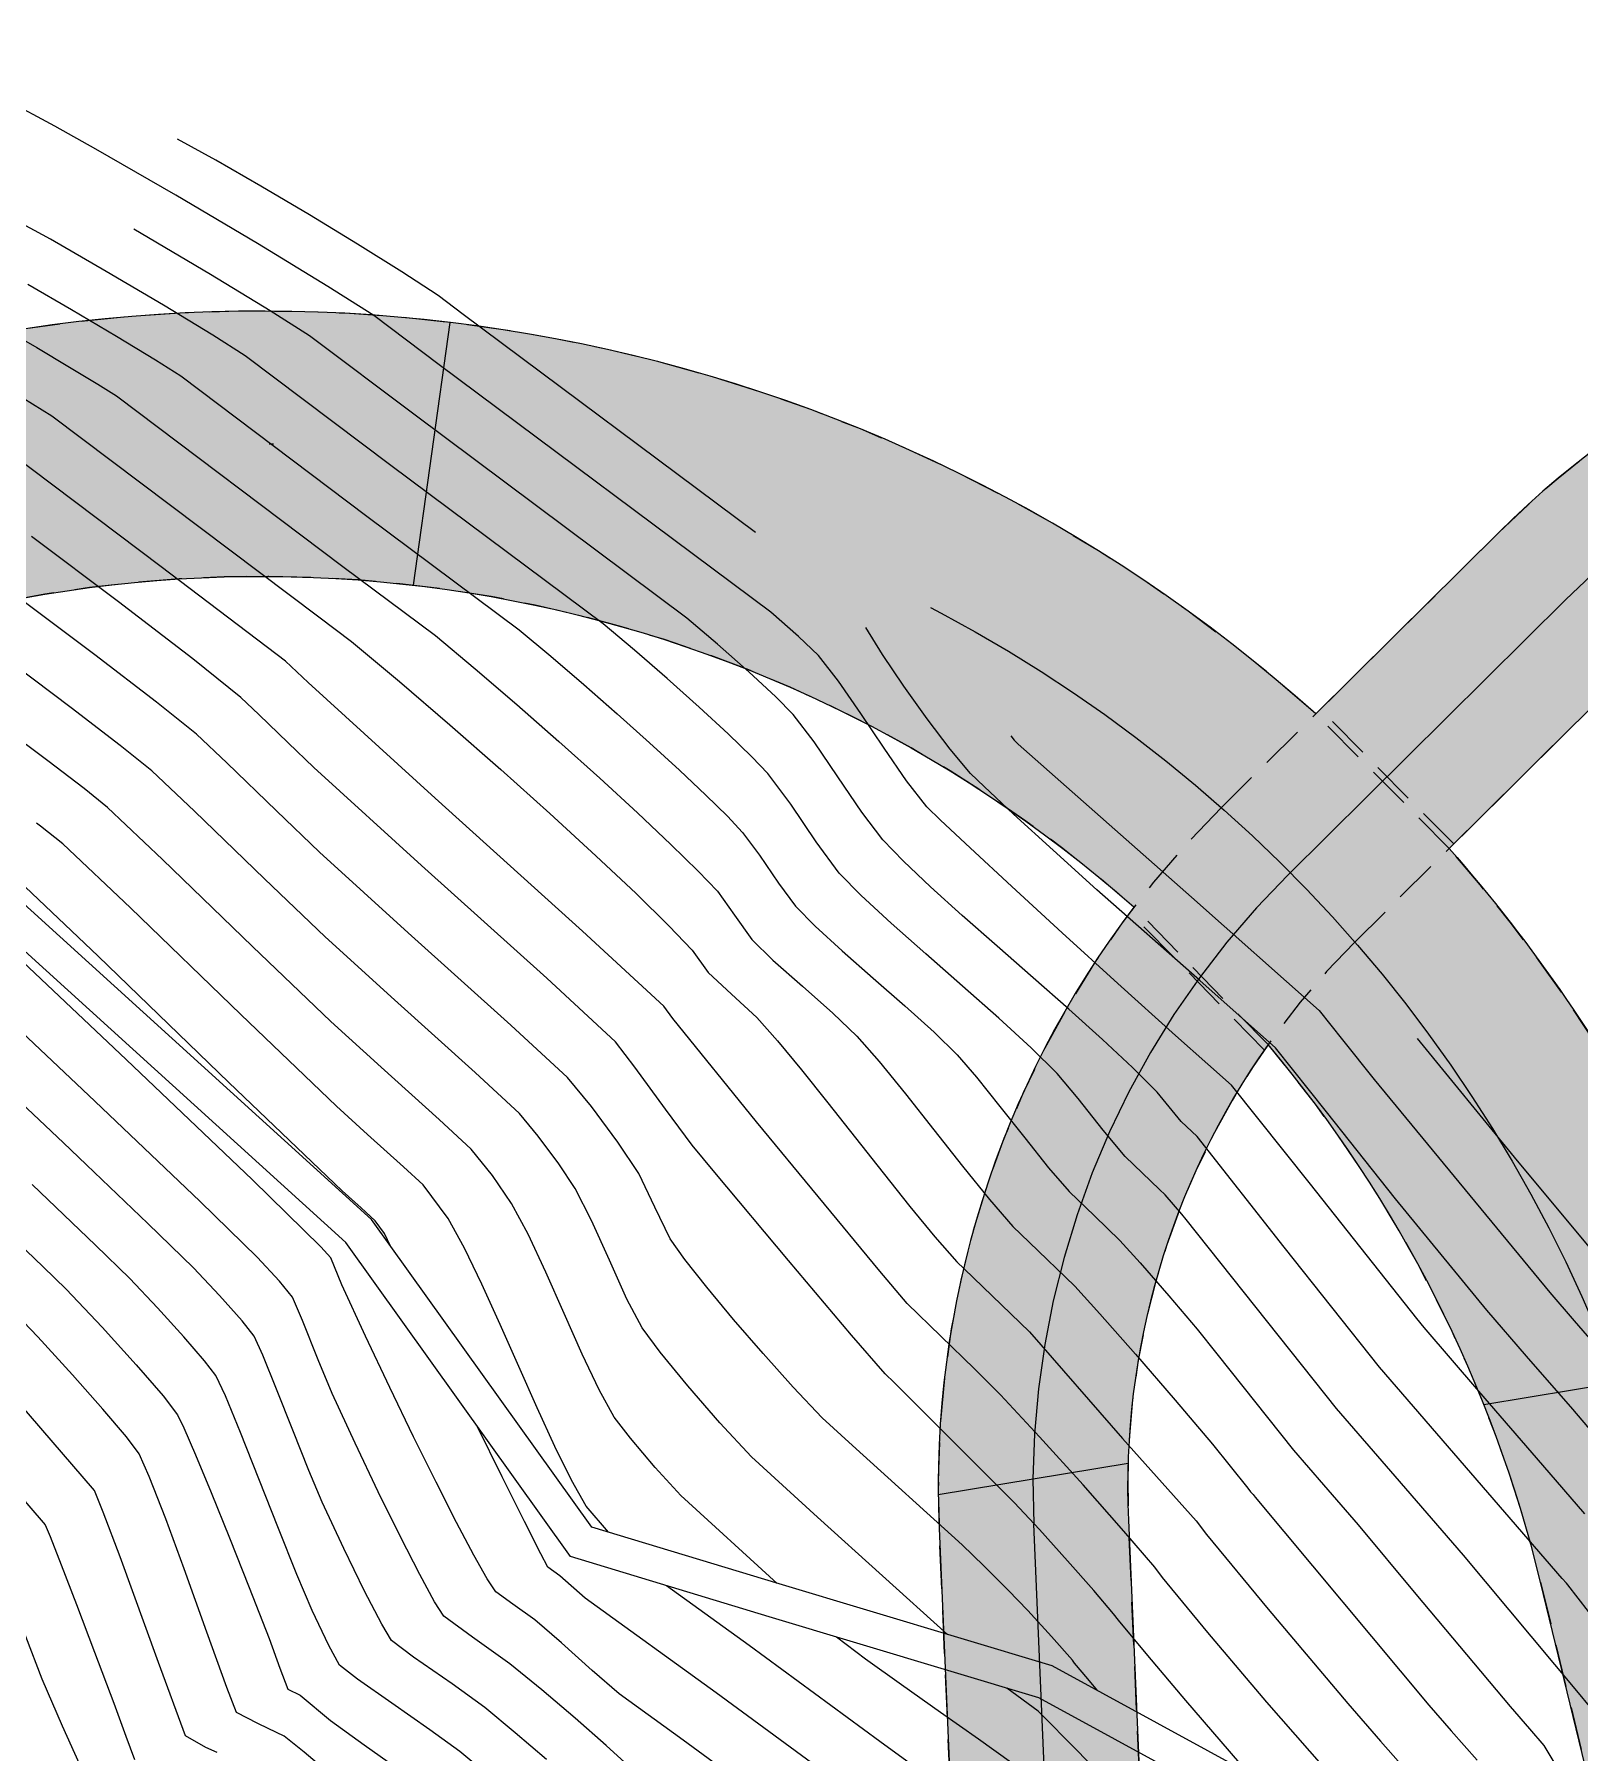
# Model space of a CAD drawing. Header units: millimetres. Extents: x -133 to 63340, y -143 to 109141.
# Drawn here: x 62403.71 to 62439.59, y 108720.06 to 108759.96 of the extents above; entities that cross this region are included whole.
import ezdxf

# ---------------------------------------------------------------- set-up
doc = ezdxf.new("R2010")
doc.units = ezdxf.units.MM
doc.header["$MEASUREMENT"] = 0
for name, pattern in [('NASCOSTA', [9.525, 6.35, -3.175]), ('TRATTEGGIATA', [0.75, 0.5, -0.25]), ('TRATTOPUNTO2', [12.7, 6.35, -3.175, 0, -3.175])]:
    doc.linetypes.add(name, pattern=pattern)
doc.layers.add('Colori bordi', color=5, linetype='Continuous', plot=False)
doc.layers.add('no_plot', color=5, linetype='Continuous', plot=False)
for name, color, linetype in [('curve livello 5m', 7, 'Continuous'), ('LIN010TR', 2, 'NASCOSTA'), ('LIN025CO', 7, 'Continuous'), ('LINCOLO-ROSSO-025', 10, 'Continuous'), ('Strade', 7, 'Continuous'), ('TRATTCOLO-30', 253, 'Continuous'), ('TRATTCOLO-32', 255, 'Continuous')]:
    doc.layers.add(name, color=color, linetype=linetype)

# ---------------------------------------------------------------- blocks, each defined once
blk = doc.blocks.new('CONTORNO')
at = {"layer": 'Colori bordi', "lineweight": 0, "ltscale": 2}
for p, q in [((-52.772, 122.001), (-51.896, 128.1)), ((-21.794, 103.851), (-27.997, 102.858)), ((-36.269, 101.533), (-40.68, 100.827))]:
    blk.add_line(p, q, dxfattribs=at)
at = {"layer": 'Colori bordi', "lineweight": 0, "ltscale": 2, "flags": 128}
blk.add_lwpolyline([(9.426, 101.471, 0.76503), (-27.561, 123.114), (-31.83, 118.918, 0.278191), (-69.079, 126.141), (-85.83, 120.005), (-86.105, 120.756), (-102.99, 114.571), (-98.153, 109.314), (-85.2, 114.059), (-84.427, 113.219), (-89.144, 103.05), (-84.307, 97.793), (-77.785, 111.855), (-78.51, 112.191), (-77.184, 115.052, -0.198912), (-74.368, 117.643), (-67.474, 120.163, -0.281645), (-36.074, 114.45, 0.175507), (-40.663, 100.044), (-40.374, 92.645, 0.034114)], format="xyb", dxfattribs=at)
for points in [[(-28.746, 115.78, -0.121281), (-20.708, 100.164), (-8.908, 50.657), (5.179, 102.622, 0.76503), (-24.477, 119.975)], [(-32.974, 111.245, 0.166114), (-36.267, 100.216), (-35.977, 92.817, -0.099876), (-27.103, 90.504), (-25.383, 89.664), (-24.664, 90.194), (-26.7, 98.736, 0.115961)]]:
    blk.add_lwpolyline(points, format="xyb", close=True, dxfattribs=at)

msp = doc.modelspace()

# ---------------------------------------------------------------- hatches: boundary and pattern name
at = {"layer": 'LINCOLO-ROSSO-025', "linetype": 'Continuous', "lineweight": 0}
h = msp.add_hatch(color=256, dxfattribs=at)
h.dxf.hatch_style = 1
h.paths.add_polyline_path([(62441.6798, 108724.7481, 0.0303488), (62440.4769, 108728.6488), (62437.372, 108728.1373, -0.0353788), (62438.6869, 108724.0206), (62440.2085, 108717.7612), (62443.2013, 108718.4887)])
h.paths.add_polyline_path([(62444.6726, 108725.4756, 0.0261789), (62443.5704, 108729.1584), (62440.4769, 108728.6488, -0.0303488), (62441.6798, 108724.7481), (62443.2013, 108718.4887), (62446.1942, 108719.2162)])
h.paths.add_polyline_path([(62436.5648, 108741.0554), (62434.4623, 108738.7799, -0.0881984), (62440.4769, 108728.6488), (62443.5704, 108729.1584, 0.0948016)])
h.paths.add_polyline_path([(62434.4623, 108738.7799), (62432.3573, 108736.5016, -0.0802528), (62437.372, 108728.1373), (62440.4769, 108728.6488, 0.0881984)])
h.paths.add_polyline_path([(62434.4623, 108738.7799, 0.0173628), (62432.8756, 108740.4954, 0.0397036), (62430.7976, 108738.0998), (62432.3573, 108736.5016)])
h.paths.add_polyline_path([(62432.8153, 108740.4358), (62432.8755, 108740.4955, 0.0155661), (62431.3548, 108741.9366), (62429.2426, 108739.6931), (62430.7976, 108738.0998, -0.0386425)])
h.paths.add_polyline_path([(62435.0158, 108742.6177), (62433.4668, 108744.1799), (62431.3548, 108741.9366, -0.0155661), (62432.8755, 108740.4955)])
h.paths.add_polyline_path([(62436.5648, 108741.0554), (62435.0158, 108742.6177), (62432.8755, 108740.4955, -0.0173641), (62434.4623, 108738.7799)])
h.paths.add_polyline_path([(62413.3602, 108753.2719), (62412.9359, 108750.2207, -0.153556), (62431.3548, 108741.9366), (62433.4668, 108744.1799, 0.153719)])
h.paths.add_polyline_path([(62412.9359, 108750.2207), (62412.5115, 108747.1694, -0.1533602), (62429.2426, 108739.6931), (62431.3548, 108741.9366, 0.153556)])
h.paths.add_polyline_path([(62412.9359, 108750.2207, 0.1189367), (62397.2588, 108748.3489), (62389.9093, 108745.6195), (62389.38, 108745.4229), (62390.9355, 108742.715), (62397.8182, 108745.2659, -0.122973), (62412.5115, 108747.1694)])
h.paths.add_polyline_path([(62413.3602, 108753.2719, 0.1193677), (62396.1865, 108751.2363), (62387.8246, 108748.1308), (62389.38, 108745.4229), (62389.9093, 108745.6195), (62397.2588, 108748.3489, -0.1189367), (62412.9359, 108750.2207)])
at = {"layer": 'TRATTCOLO-30', "linetype": 'Continuous', "lineweight": 0}
h = msp.add_hatch(color=256, dxfattribs=at)
h.dxf.hatch_style = 1
h.paths.add_polyline_path([(62465.747, 108701.4701), (62463.621, 108702.0362), (62456.6936, 108676.0224), (62457.78, 108671.5529)])
h.paths.add_polyline_path([(62467.8729, 108700.904), (62465.747, 108701.4701), (62457.78, 108671.5529), (62458.7628, 108667.51), (62460.6567, 108667.0056), (62460.7339, 108667.2955), (62460.531, 108667.3496), (62461.1486, 108669.6688), (62459.6605, 108670.065)])
h.paths.add_polyline_path([(62474.8004, 108726.9178, 0.5732267), (62447.8353, 108754.1352), (62447.9823, 108751.8974, -0.5801113), (62472.6744, 108727.484), (62465.747, 108701.4701), (62467.8729, 108700.904)])
h.paths.add_polyline_path([(62472.6744, 108727.484, 0.5801113), (62447.9823, 108751.8974), (62448.13, 108749.6486, -0.5887985), (62470.5485, 108728.0501), (62463.621, 108702.0362), (62465.747, 108701.4701)], flags=17)
h.paths.add_polyline_path([(62448.13, 108749.6486), (62447.9823, 108751.8974, 0.1280773), (62439.2661, 108746.8327), (62432.8751, 108740.4959, -0.0173641), (62434.462, 108738.7803), (62436.5645, 108741.0558), (62440.8151, 108745.2705, -0.1215011)])
h.paths.add_polyline_path([(62447.9823, 108751.8974), (62447.8353, 108754.1352, 0.133332), (62437.7171, 108748.395), (62433.4664, 108744.1803), (62431.3544, 108741.937, -0.0155661), (62432.8751, 108740.4959), (62439.2661, 108746.8327, -0.1280773)])
h.paths.add_polyline_path([(62432.815, 108740.4362), (62432.8751, 108740.4959, 0.0155661), (62431.3544, 108741.937), (62429.2423, 108739.6935, 0.1664314), (62424.6976, 108726.0497), (62426.8976, 108726.4121, -0.1977037)])
h.paths.add_polyline_path([(62432.3569, 108736.502), (62434.462, 108738.7803, 0.0173628), (62432.8753, 108740.4957, 0.1988047), (62426.8976, 108726.4121), (62429.1051, 108726.7758, -0.1471562)])
h.paths.add_polyline_path([(62429.1137, 108725.4587, -0.0185057), (62429.1051, 108726.7758), (62426.8976, 108726.4121, 0.0131204), (62426.9158, 108725.3628), (62427.2322, 108718.1064, -0.0320811), (62429.4363, 108718.0611)])
h.paths.add_polyline_path([(62426.9158, 108725.3628, -0.0131204), (62426.8976, 108726.4121), (62424.6976, 108726.0497, 0.0088177), (62424.7179, 108725.267), (62425.0405, 108717.8694, -0.0320811), (62427.2322, 108718.1064)])

# ---------------------------------------------------------------- linework, layer by layer
at = {"layer": 'curve livello 5m', "color": 2, "flags": 128}
for points in [[(62441.0022, 108721.791), (62439.3172, 108723.9564), (62439.2887, 108723.9938), (62439.1907, 108724.1075), (62434.9461, 108729.0141), (62432.7305, 108731.8013), (62430.7076, 108734.3671), (62430.3392, 108734.7199), (62429.7839, 108735.3982), (62429.2119, 108735.9708), (62428.5146, 108736.621), (62427.7312, 108737.3237), (62426.9007, 108738.0543), (62426.0625, 108738.788), (62425.2556, 108739.4998), (62424.5192, 108740.1651), (62423.8924, 108740.7589), (62423.4145, 108741.2566), (62422.9198, 108741.9032), (62422.3688, 108742.7178), (62421.8192, 108743.5299), (62421.3287, 108744.1692), (62420.9225, 108744.5794), (62420.2988, 108745.1591), (62419.5733, 108745.8033), (62418.8615, 108746.4071), (62418.8615, 108746.4071), (62412.547, 108751.1185), (62410.0964, 108752.9639), (62409.1848, 108753.5426), (62407.7944, 108754.3865), (62406.1825, 108755.3413), (62406.0177, 108755.4366)], [(62434.4821, 108718.7764), (62433.3249, 108720.0915), (62432.328, 108721.2344), (62430.9618, 108722.8536), (62429.9091, 108724.129), (62429.7284, 108724.365), (62429.0107, 108725.204), (62428.0624, 108726.2762), (62427.0515, 108727.3938), (62426.146, 108728.3693), (62425.5424, 108728.9719), (62423.9794, 108730.487), (62423.3392, 108731.2437), (62420.4774, 108734.7115), (62418.5358, 108737.1094), (62418.3229, 108737.3963), (62416.4363, 108739.1392), (62413.0111, 108742.2229), (62410.0613, 108744.9073), (62409.5376, 108745.409), (62406.6496, 108747.5999), (62402.6197, 108750.6345)], [(62417.0358, 108725.1811), (62416.5245, 108725.7833), (62416.1771, 108726.3884), (62415.7924, 108727.1663), (62415.3815, 108728.0636), (62414.9551, 108729.0266), (62414.5243, 108730.0017), (62414.1, 108730.9353), (62413.6931, 108731.7738), (62413.3145, 108732.4635), (62412.7366, 108733.2422), (62412.2771, 108733.6667), (62411.4428, 108734.4178), (62410.7243, 108735.0716), (62408.4998, 108737.1998), (62405.9357, 108739.6801), (62404.3693, 108741.1608), (62403.8512, 108741.5727), (62403.7533, 108741.647)], [(62414.2332, 108719.5484), (62413.587, 108720.0829), (62412.8923, 108720.5926), (62412.0074, 108721.2071), (62411.2135, 108721.7626), (62410.792, 108722.095), (62410.5465, 108722.5452), (62410.1587, 108723.3571), (62409.801, 108724.1958), (62409.3717, 108725.2663), (62408.9201, 108726.4163), (62408.4952, 108727.4931), (62408.1463, 108728.3441), (62407.9224, 108728.8169), (62407.6608, 108729.1547), (62407.1779, 108729.7133), (62406.5676, 108730.387), (62405.9234, 108731.0702), (62405.126, 108731.8476), (62403.6545, 108733.2502)], [(62396.6447, 108731.3969), (62396.7034, 108731.3435), (62397.4521, 108730.6366), (62398.0469, 108730.0471), (62398.0469, 108730.0471), (62401.9805, 108725.5131), (62402.8096, 108724.5537), (62403.0716, 108723.9056), (62403.4992, 108722.761), (62403.8803, 108721.7758), (62404.3487, 108720.6847), (62404.7464, 108719.8047), (62404.9543, 108719.4), (62404.9543, 108719.4), (62405.266, 108719.2124), (62405.6968, 108718.9749)], [(62426.875, 108717.7462), (62423.3405, 108720.3188), (62420.3087, 108722.5471), (62418.3897, 108723.9339)]]:
    msp.add_lwpolyline(points, dxfattribs=at)
at = {"layer": 'LIN010TR', "linetype": 'TRATTOPUNTO2', "lineweight": 0, "ltscale": 5}
msp.add_line((62427.2654, 108717.3455), (62426.9159, 108725.3628), dxfattribs=at)
at = {"layer": 'LIN010TR', "linetype": 'TRATTOPUNTO2', "lineweight": 0, "ltscale": 5, "flags": 128}
for points in [[(62432.815, 108740.4362), (62439.2661, 108746.8327, -0.7650296), (62472.6745, 108727.4839, -0.7650296)], [(62364.0005, 108735.9978), (62389.909, 108745.6198), (62397.2585, 108748.3493, -0.4489543), (62441.6795, 108724.7485), (62454.4122, 108672.368)]]:
    msp.add_lwpolyline(points, format="xyb", dxfattribs=at)
at = {"layer": 'LIN010TR', "linetype": 'TRATTOPUNTO2', "lineweight": 0, "ltscale": 5}
msp.add_arc((62446.8969, 108726.234), 20, 134.75642, 182.49669, dxfattribs=at)
at = {"layer": 'LIN025CO', "linetype": 'TRATTEGGIATA', "lineweight": 0, "ltscale": 2}
for p, q in [((62434.364, 108738.8739), (62440.8151, 108745.2705)), ((62436.5645, 108741.0558), (62433.4665, 108744.1803)), ((62436.671, 108741.1614), (62433.573, 108744.2859)), ((62432.357, 108736.502), (62429.2423, 108739.6934)), ((62432.2694, 108736.3769), (62429.1507, 108739.5725)), ((62429.4363, 108718.061), (62429.1138, 108725.4587)), ((62425.0405, 108717.8694), (62424.718, 108725.267)), ((62438.6865, 108724.0215), (62482.9426, 108541.9586))]:
    msp.add_line(p, q, dxfattribs=at)
at = {"layer": 'LIN025CO', "linetype": 'TRATTEGGIATA', "lineweight": 0, "ltscale": 2, "flags": 128}
msp.add_lwpolyline([(62431.266, 108741.9984), (62437.7171, 108748.3949)], dxfattribs=at)
for points in [[(62429.2423, 108739.6934, 0.2816447), (62397.8179, 108745.2663), (62390.9352, 108742.7154, 0)], [(62438.6866, 108724.021, 0.1159609), (62432.357, 108736.502, 0.1159609)]]:
    msp.add_lwpolyline(points, format="xyb", dxfattribs=at)
at = {"layer": 'LIN025CO', "linetype": 'TRATTEGGIATA', "lineweight": 0, "ltscale": 2}
for centre, radius, start, end in [((62453.348, 108732.6306), 22.2, 345.08819, 134.75642), ((62408.9758, 108716.7989), 36.736, 48.18973, 110.37415), ((62446.8969, 108726.234), 22.2, 134.75642, 182.49669), ((62408.9758, 108716.7989), 36.736, 13.66255, 41.32311), ((62446.8969, 108726.234), 17.8, 134.75642, 182.49669)]:
    msp.add_arc(centre, radius, start, end, dxfattribs=at)
at = {"layer": 'no_plot', "flags": 128}
for points in [[(62439.8595, 108721.0936), (62439.5264, 108721.4922), (62436.8946, 108724.6428), (62435.3062, 108726.4765), (62433.9484, 108728.0484), (62430.457, 108732.4405), (62430.3563, 108732.5661), (62429.965, 108733.0147), (62429.8358, 108733.1396), (62429.0369, 108733.905), (62428.5273, 108734.5151), (62427.9495, 108735.2482), (62427.4589, 108735.8322), (62426.855, 108736.4293), (62426.1013, 108737.1188), (62425.2638, 108737.8588), (62424.4087, 108738.6074), (62423.6021, 108739.3228), (62422.9102, 108739.963), (62422.399, 108740.4862), (62421.8627, 108741.2074), (62421.2742, 108742.0856), (62420.7419, 108742.8), (62420.3682, 108743.187), (62419.818, 108743.715), (62419.1443, 108744.3357), (62418.4005, 108745.0008), (62417.6396, 108745.6622), (62416.9147, 108746.2717), (62411.9877, 108749.9478), (62408.6011, 108752.498), (62407.8501, 108752.9748), (62406.7047, 108753.67), (62405.3768, 108754.4565), (62404.0784, 108755.2075), (62395.3483, 108759.9278)], [(62439.7111, 108725.6031), (62438.7416, 108726.739), (62437.2558, 108728.4515), (62435.9847, 108729.9302), (62435.8109, 108730.1409), (62433.3402, 108733.2625), (62431.5114, 108735.5593), (62430.9598, 108736.049), (62430.211, 108736.7098), (62428.8724, 108737.9214), (62427.5768, 108739.1013), (62426.4045, 108740.1757), (62425.4357, 108741.0706), (62424.7508, 108741.7124), (62424.4301, 108742.027), (62423.9605, 108742.6278), (62423.4388, 108743.3846), (62422.9003, 108744.1921), (62422.3806, 108744.9451), (62421.9154, 108745.5384), (62421.4533, 108745.9826), (62420.8083, 108746.5426), (62413.1063, 108752.2893), (62411.5918, 108753.4298), (62410.5196, 108754.1105), (62408.8841, 108755.1031), (62406.9881, 108756.2261), (62405.1343, 108757.2983), (62404.1845, 108757.8263), (62403.0601, 108758.4342)], [(62420.4539, 108748.3951), (62413.6656, 108753.46), (62413.0871, 108753.8956), (62412.2378, 108754.4498), (62411.2122, 108755.0914), (62410.0945, 108755.77), (62408.9689, 108756.4354), (62407.9193, 108757.0369), (62407.03, 108757.5243)], [(62403.5505, 108754.162), (62404.5712, 108753.5717), (62405.615, 108752.9534), (62406.5154, 108752.4069), (62407.1058, 108752.0321), (62407.1058, 108752.0321), (62411.4285, 108748.7771), (62414.968, 108746.1362), (62415.6974, 108745.5258), (62416.4644, 108744.8666), (62417.2387, 108744.1862), (62417.9899, 108743.5122), (62418.6875, 108742.872), (62419.3012, 108742.2934), (62419.8006, 108741.8037), (62420.1552, 108741.4308), (62420.1552, 108741.4308), (62420.5497, 108740.9013), (62420.9859, 108740.2503), (62421.3834, 108739.7158), (62421.3834, 108739.7158), (62421.8398, 108739.2541), (62422.4674, 108738.6814), (62423.1885, 108738.0469), (62423.9251, 108737.4), (62424.5995, 108736.7901), (62425.1338, 108736.2662), (62425.1338, 108736.2662), (62425.5874, 108735.7434), (62426.1296, 108735.0675), (62426.7051, 108734.3353), (62427.2585, 108733.6439), (62427.7345, 108733.09), (62427.7345, 108733.09), (62428.3236, 108732.5257), (62428.9161, 108731.9528), (62429.3876, 108731.4315), (62430.052, 108730.6699), (62430.7099, 108729.8965), (62430.7099, 108729.8965), (62431.1716, 108729.3207), (62432.9507, 108727.0827), (62433.6426, 108726.2817), (62434.4519, 108725.3473), (62434.4519, 108725.3473), (62435.793, 108723.7418), (62437.9766, 108721.1288), (62438.4279, 108720.6132), (62438.7622, 108720.2288), (62440.5294, 108717.2823)], [(62403.0226, 108753.1166), (62403.7655, 108752.6869), (62404.5253, 108752.2368), (62405.1807, 108751.8391), (62405.6104, 108751.5663), (62405.6104, 108751.5663), (62410.8692, 108747.6063), (62413.0212, 108746.0007), (62413.9418, 108745.2303), (62414.91, 108744.3983), (62415.8873, 108743.5395), (62416.8354, 108742.6887), (62417.7159, 108741.8807), (62418.4905, 108741.1503), (62419.1208, 108740.5323), (62419.5685, 108740.0615), (62419.5685, 108740.0615), (62419.9671, 108739.5053), (62420.3678, 108738.9454), (62420.3678, 108738.9454), (62420.8584, 108738.4655), (62421.5427, 108737.8592), (62422.2498, 108737.2347), (62422.8088, 108736.7003), (62422.8088, 108736.7003), (62423.3247, 108736.1117), (62423.9354, 108735.3594), (62424.596, 108734.5215), (62425.2621, 108733.676), (62425.8891, 108732.9011), (62426.4322, 108732.275), (62426.4322, 108732.275), (62426.8114, 108731.9117), (62427.8671, 108730.8909), (62428.4512, 108730.2503), (62429.2785, 108729.3116), (62430.1993, 108728.2465), (62431.0635, 108727.2268), (62431.0635, 108727.2268), (62431.8862, 108726.2009), (62431.9529, 108726.1169), (62432.0093, 108726.0518), (62432.0596, 108725.9915), (62436.0938, 108721.164), (62436.6137, 108720.5679), (62437.2172, 108719.882)], [(62403.4356, 108751.5203), (62404.1151, 108751.1004), (62404.1151, 108751.1004), (62410.3099, 108746.4356), (62411.0744, 108745.8652), (62412.1863, 108744.9348), (62413.3556, 108743.9299), (62414.5359, 108742.8927), (62415.6809, 108741.8652), (62416.7444, 108740.8894), (62417.6799, 108740.0073), (62418.4411, 108739.2609), (62418.9818, 108738.6923), (62418.9818, 108738.6923), (62419.3523, 108738.175), (62419.8968, 108737.6715), (62420.4837, 108737.1343), (62420.4837, 108737.1343), (62420.9663, 108736.5919), (62421.5252, 108735.9173), (62422.1363, 108735.1527), (62422.7754, 108734.3405), (62423.4185, 108733.5229), (62424.0413, 108732.7421), (62424.6198, 108732.0404), (62425.1298, 108731.46), (62425.1298, 108731.46), (62425.2992, 108731.2978), (62426.8181, 108729.8289), (62428.9759, 108727.3556), (62430.6865, 108725.4435), (62430.9315, 108725.1235), (62432.3587, 108723.3943), (62434.2109, 108721.1992), (62434.9693, 108720.3297), (62435.8497, 108719.3292)], [(62431.897, 108719.5895), (62430.4451, 108721.2696), (62430.4451, 108721.2696), (62429.5649, 108722.3128), (62428.8867, 108723.1345), (62428.7703, 108723.2865), (62428.3079, 108723.827), (62427.697, 108724.5178), (62427.0457, 108725.2379), (62426.4623, 108725.8663), (62423.6719, 108728.6521), (62423.4645, 108728.8532), (62422.6831, 108729.7549), (62421.2173, 108731.4874), (62419.5069, 108733.5307), (62418.9846, 108734.1686), (62418.3633, 108735.0031), (62417.6527, 108735.9779), (62417.2056, 108736.5655), (62415.6045, 108738.0447), (62412.6974, 108740.6619), (62410.1939, 108742.9402), (62409.6023, 108743.5061), (62408.9205, 108744.1656), (62408.504, 108744.5594), (62407.3851, 108745.4585), (62405.6567, 108746.7865), (62403.6398, 108748.2998)], [(62428.3962, 108721.5016), (62428.1681, 108721.772), (62427.8644, 108722.14), (62427.8122, 108722.2081), (62427.3316, 108722.7595), (62426.7786, 108723.3633), (62426.3221, 108723.8325), (62425.7559, 108724.3977), (62425.25, 108724.8894), (62422.703, 108727.1947), (62421.9984, 108727.8371), (62421.3313, 108728.5478), (62420.6305, 108729.3282), (62419.9449, 108730.1206), (62419.3237, 108730.8673), (62418.8157, 108731.5105), (62418.47, 108731.9926), (62418.1147, 108732.7269), (62417.7432, 108733.505), (62417.2553, 108734.2374), (62416.6424, 108735.0632), (62416.0884, 108735.7347), (62414.7726, 108736.9502), (62412.3838, 108739.1008), (62410.3265, 108740.973), (62409.3267, 108741.9295), (62408.1743, 108743.0442), (62407.4703, 108743.7098), (62406.5429, 108744.455), (62405.1104, 108745.5557), (62403.4387, 108746.8099)], [(62440.1334, 108727.2125), (62439.4331, 108728.033), (62438.3598, 108729.2701), (62437.4416, 108730.3383), (62435.3148, 108732.9166), (62433.7138, 108734.9394), (62432.5287, 108736.4278), (62430.7704, 108737.9888), (62428.383, 108740.0957), (62427.3684, 108741.0154), (62426.4488, 108741.8567), (62425.762, 108742.4929), (62425.4456, 108742.7974), (62424.9766, 108743.3637), (62424.4411, 108744.0671), (62423.8975, 108744.8262), (62423.404, 108745.5596), (62423.0189, 108746.186)], [(62424.9089, 108722.8058), (62421.8969, 108725.5318), (62420.3604, 108726.9327), (62419.6291, 108727.7212), (62418.8828, 108728.5758), (62418.2406, 108729.3564), (62417.8215, 108729.9228), (62417.467, 108730.5926), (62417.0615, 108731.4934), (62416.6474, 108732.4178), (62416.267, 108733.1578), (62415.8849, 108733.7313), (62415.4049, 108734.378), (62414.9711, 108734.9039), (62413.9408, 108735.8557), (62412.0701, 108737.5398), (62410.4591, 108739.0059), (62409.0511, 108740.3529), (62407.4281, 108741.9228), (62406.4366, 108742.8601), (62405.7008, 108743.4514), (62404.5641, 108744.3248), (62403.2377, 108745.32)], [(62420.9583, 108723.9899), (62418.7225, 108726.0282), (62418.1218, 108726.683), (62417.5479, 108727.3589), (62417.173, 108727.8531), (62416.8227, 108728.4822), (62416.428, 108729.316), (62416.0083, 108730.26), (62415.5827, 108731.22), (62415.1704, 108732.1017), (62414.7907, 108732.8107), (62414.3433, 108733.4612), (62413.8538, 108734.073), (62413.1089, 108734.7612), (62411.7564, 108735.9788), (62410.5917, 108737.0388), (62408.7755, 108738.7763), (62406.6819, 108740.8015), (62405.403, 108742.0105), (62404.8587, 108742.4479), (62404.0178, 108743.0939), (62403.0367, 108743.8301)], [(62426.3837, 108743.676), (62426.4612, 108743.5678), (62426.555, 108743.4815), (62430.581, 108739.9286), (62433.5461, 108737.2962), (62433.5461, 108737.2962), (62434.0874, 108736.6163), (62434.8188, 108735.6922), (62434.8188, 108735.6922), (62438.8984, 108730.7463), (62438.8984, 108730.7463), (62439.4638, 108730.0886), (62440.1246, 108729.327)], [(62421.9689, 108718.0034), (62418.7754, 108720.3505), (62417.2857, 108721.4271), (62416.6632, 108721.9644), (62415.9455, 108722.6127), (62415.3261, 108723.1471), (62414.8153, 108723.5107), (62414.4222, 108723.7979), (62414.2245, 108724.0956), (62413.9137, 108724.6462), (62413.5109, 108725.4078), (62413.0369, 108726.3388), (62412.5127, 108727.3973), (62411.9592, 108728.5417), (62411.3974, 108729.7303), (62410.8481, 108730.9212), (62410.5909, 108731.5493), (62410.3609, 108731.8086), (62408.7712, 108733.3585), (62405.8373, 108736.1548), (62402.4396, 108739.3587), (62402.2996, 108739.4878), (62397.2888, 108742.8961)], [(62407.9515, 108720.06), (62407.6906, 108720.1774), (62407.2168, 108720.4465), (62406.5895, 108722.1535), (62405.6958, 108724.6096), (62405.303, 108725.6433), (62405.1017, 108726.1509), (62401.5921, 108730.2121), (62401.4859, 108730.3319), (62401.4608, 108730.3557), (62399.6217, 108732.0728), (62397.9289, 108733.641), (62396.6382, 108734.8243), (62396.0052, 108735.387), (62395.3375, 108735.8412), (62392.6273, 108737.6322), (62387.261, 108741.1467), (62386.4629, 108741.5889), (62385.7421, 108741.8488), (62384.9836, 108742.0735)], [(62411.9795, 108731.8237), (62411.8383, 108732.1163), (62411.6193, 108732.4114), (62411.2933, 108732.7091), (62410.8569, 108733.1045), (62408.2242, 108735.6232), (62405.1894, 108738.5587), (62403.3357, 108740.3112)], [(62417.588, 108719.6775), (62416.9885, 108720.2268), (62416.2632, 108720.8634), (62415.49, 108721.5191), (62414.7464, 108722.1257), (62413.8793, 108722.7429), (62413.2121, 108723.2303), (62413.0018, 108723.5606), (62412.6547, 108724.1992), (62412.2068, 108725.0742), (62411.694, 108726.1139), (62411.1526, 108727.2464), (62410.6183, 108728.3999), (62410.2956, 108729.1827), (62409.9363, 108730.0957), (62409.7014, 108730.6385), (62409.3961, 108731.0061), (62408.8817, 108731.5625), (62407.5561, 108732.8549), (62405.1097, 108735.1866), (62402.2764, 108737.8582)], [(62453.3218, 108711.7784), (62452.2217, 108713.889), (62450.1287, 108717.8652), (62449.4398, 108718.3524), (62448.5489, 108718.8314), (62447.8451, 108719.3236), (62447.8451, 108719.3236), (62447.5127, 108719.743), (62447.1005, 108720.3688), (62446.6432, 108721.1401), (62446.1755, 108721.9958), (62445.7322, 108722.8749), (62445.3477, 108723.7165), (62445.3477, 108723.7165), (62445.1311, 108724.4494), (62444.9249, 108725.1245), (62441.9858, 108729.1071), (62440.9781, 108730.4312), (62440.3553, 108731.1543), (62438.0812, 108733.8891), (62435.8289, 108736.6419)], [(62415.5964, 108719.9038), (62414.8755, 108720.523), (62414.1667, 108721.1043), (62413.4058, 108721.6549), (62412.5122, 108722.2747), (62412.002, 108722.6626), (62411.7725, 108723.0456), (62411.3766, 108723.8097), (62410.8901, 108724.8043), (62410.3885, 108725.8785), (62410.0787, 108726.6111), (62409.7063, 108727.5481), (62409.3311, 108728.5038), (62409.013, 108729.2923), (62408.8119, 108729.7277), (62408.528, 108730.0835), (62408.0061, 108730.6719), (62407.4025, 108731.3163), (62406.3411, 108732.3512), (62404.3821, 108734.2184), (62402.1133, 108736.3577)], [(62402.9268, 108732.282), (62403.9109, 108731.344), (62404.4442, 108730.8241), (62404.4442, 108730.8241), (62405.2784, 108729.9393), (62406.0688, 108729.0668), (62406.6941, 108728.3435), (62407.0329, 108727.906), (62407.0329, 108727.906), (62407.1803, 108727.5994), (62407.45, 108726.9729), (62407.8124, 108726.0989), (62408.2379, 108725.0494), (62408.697, 108723.8966), (62409.1601, 108722.7126), (62409.1601, 108722.7126), (62409.4098, 108722.0232), (62409.5902, 108721.5356), (62409.5902, 108721.5356), (62409.8787, 108721.3913), (62410.5825, 108720.807), (62411.3655, 108720.2375), (62412.2933, 108719.5849)], [(62409.1364, 108720.6196), (62408.8951, 108720.7371), (62408.4035, 108720.9911), (62408.1739, 108721.5748), (62407.7137, 108722.8562), (62407.1872, 108724.3305), (62406.7587, 108725.4928), (62406.3689, 108726.4724), (62406.1434, 108726.9952), (62405.8435, 108727.3914), (62405.2995, 108728.0338), (62404.5875, 108728.8364), (62403.784, 108729.7131), (62402.965, 108730.578)], [(62401.7166, 108727.9433), (62403.9556, 108725.3523), (62404.0718, 108725.0758), (62404.3278, 108724.4241), (62404.6853, 108723.4966), (62405.106, 108722.3927), (62405.5517, 108721.2118), (62405.5517, 108721.2118), (62405.8328, 108720.4391), (62406.0302, 108719.902)], [(62426.0655, 108716.6543), (62419.5421, 108721.4488), (62416.4989, 108723.648), (62415.9058, 108724.1685), (62415.6323, 108724.3655), (62415.4678, 108724.6744), (62415.0874, 108725.4261), (62414.5683, 108726.467), (62413.9876, 108727.6435)], [(62426.3961, 108719.8206), (62425.6309, 108720.3744), (62424.7475, 108720.995), (62423.8407, 108721.6307), (62423.0055, 108722.2301), (62422.3366, 108722.7415)], [(62429.5375, 108718.4294), (62427.9394, 108720.0922), (62427.0214, 108721.0237), (62427.0214, 108721.0237), (62426.2883, 108721.5572)], [(62412.3268, 108718.1126), (62412.1991, 108718.2045), (62411.5343, 108718.7484), (62410.721, 108719.4395), (62409.9739, 108720.0718), (62409.5073, 108720.4392), (62409.1364, 108720.6196)]]:
    msp.add_lwpolyline(points, dxfattribs=at)
at = {"layer": 'Strade', "color": 2, "linetype": 'Continuous', "flags": 128}
for points in [[(62441.5371, 108712.6289), (62434.5713, 108718.1288), (62427.3451, 108722.0757), (62421.0028, 108723.9763), (62416.6499, 108725.2984), (62411.5387, 108732.4396), (62402.9527, 108740.2338), (62391.3065, 108747.659), (62384.703, 108752.1587), (62377.4136, 108757.5093), (62372.3499, 108759.9618)], [(62440.9848, 108712.0457), (62434.1286, 108717.4591), (62427.0352, 108721.3334), (62420.7717, 108723.2104), (62416.1574, 108724.6118), (62410.9378, 108731.9046), (62402.4653, 108739.5958), (62390.8662, 108746.991), (62384.2409, 108751.5055), (62376.9991, 108756.8211), (62372.0012, 108759.2418)]]:
    msp.add_lwpolyline(points, dxfattribs=at)

# ---------------------------------------------------------------- block references
at = {"layer": 'TRATTCOLO-32', "linetype": 'Continuous', "lineweight": 0, "rotation": 0.2560608715202138}
msp.add_blockref('CONTORNO', (62465.8278, 108625.4058), dxfattribs=at)

doc.saveas('drawing.dxf')
